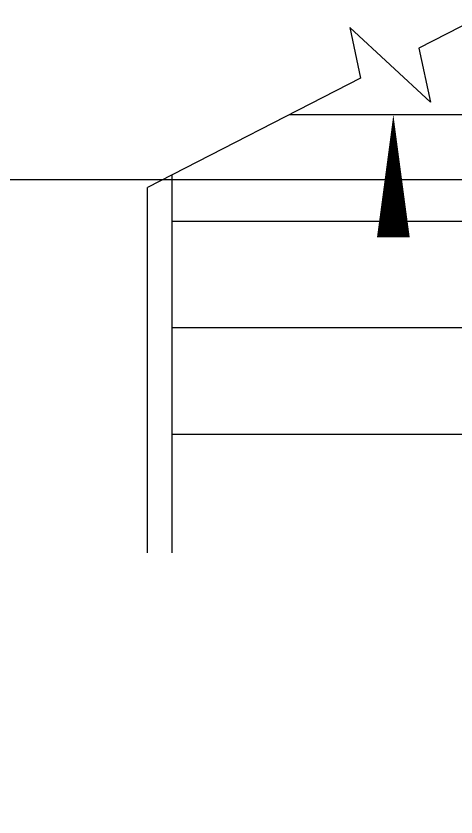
# Model space of a CAD drawing. Header units: millimetres. Extents: x -28014 to 297841, y -81741 to 47579.
# Drawn here: x 234918 to 235992, y -24914 to -22959 of the extents above; entities that cross this region are included whole.
import ezdxf

# ---------------------------------------------------------------- set-up
doc = ezdxf.new("R2010")
doc.units = ezdxf.units.MM
doc.header["$MEASUREMENT"] = 0
doc.linetypes.add('DASH', pattern=[0.35, 0.25, -0.1])
doc.linetypes.add('DOTE', pattern=[2.42, 2, -0.2, 0.02, -0.2])
for name, color, linetype in [('A-楼面-楼梯', 2, 'Continuous'), ('A-注释-符号', 3, 'Continuous'), ('A-轴网-轴网', 1, 'DOTE')]:
    doc.layers.add(name, color=color, linetype=linetype)

# ---------------------------------------------------------------- blocks, each defined once
blk = doc.blocks.new('dfgfthy')
at = {"layer": 'A-轴网-轴网'}
blk.add_line((30632.5, 11780.6), (6009.1, 11780.6), dxfattribs=at)

msp = doc.modelspace()

# ---------------------------------------------------------------- linework, layer by layer
at = {"layer": 'A-楼面-楼梯'}
for p, q in [((236439.033, -22761.534), (235901.205, -23037.548)), ((235929.658, -23169.515), (235732.41, -22986.65)), ((235732.41, -22986.65), (235759.107, -23110.473)), ((235901.205, -23037.548), (235929.658, -23169.515)), ((235759.107, -23110.473), (235239.033, -23377.374)), ((235585.721, -23199.454), (236439.033, -23199.454)), ((235299.033, -24269.454), (235299.033, -23346.582)), ((235239.033, -24239.454), (235239.033, -23377.374)), ((235239.033, -24269.454), (235239.033, -23377.374)), ((235299.033, -23459.454), (236439.033, -23459.454)), ((235299.033, -23719.454), (236439.033, -23719.454)), ((235299.033, -23979.454), (236439.033, -23979.454))]:
    msp.add_line(p, q, dxfattribs=at)
at = {"layer": 'A-楼面-楼梯', "color": 9, "linetype": 'DASH'}
msp.add_arc((235189.033, -24239.454), 1250, 180, 0, dxfattribs=at)
at = {"layer": 'A-注释-符号'}
msp.add_lwpolyline([(235839.033, -24369.454, 0, 0, 0), (235839.033, -23199.454, 0, 80, 0), (235839.033, -23499.454, 0, 0, 0)], format="xyseb", dxfattribs=at)

# ---------------------------------------------------------------- block references
msp.add_blockref('dfgfthy', (216097.097, -35139.657))

doc.saveas('drawing.dxf')
